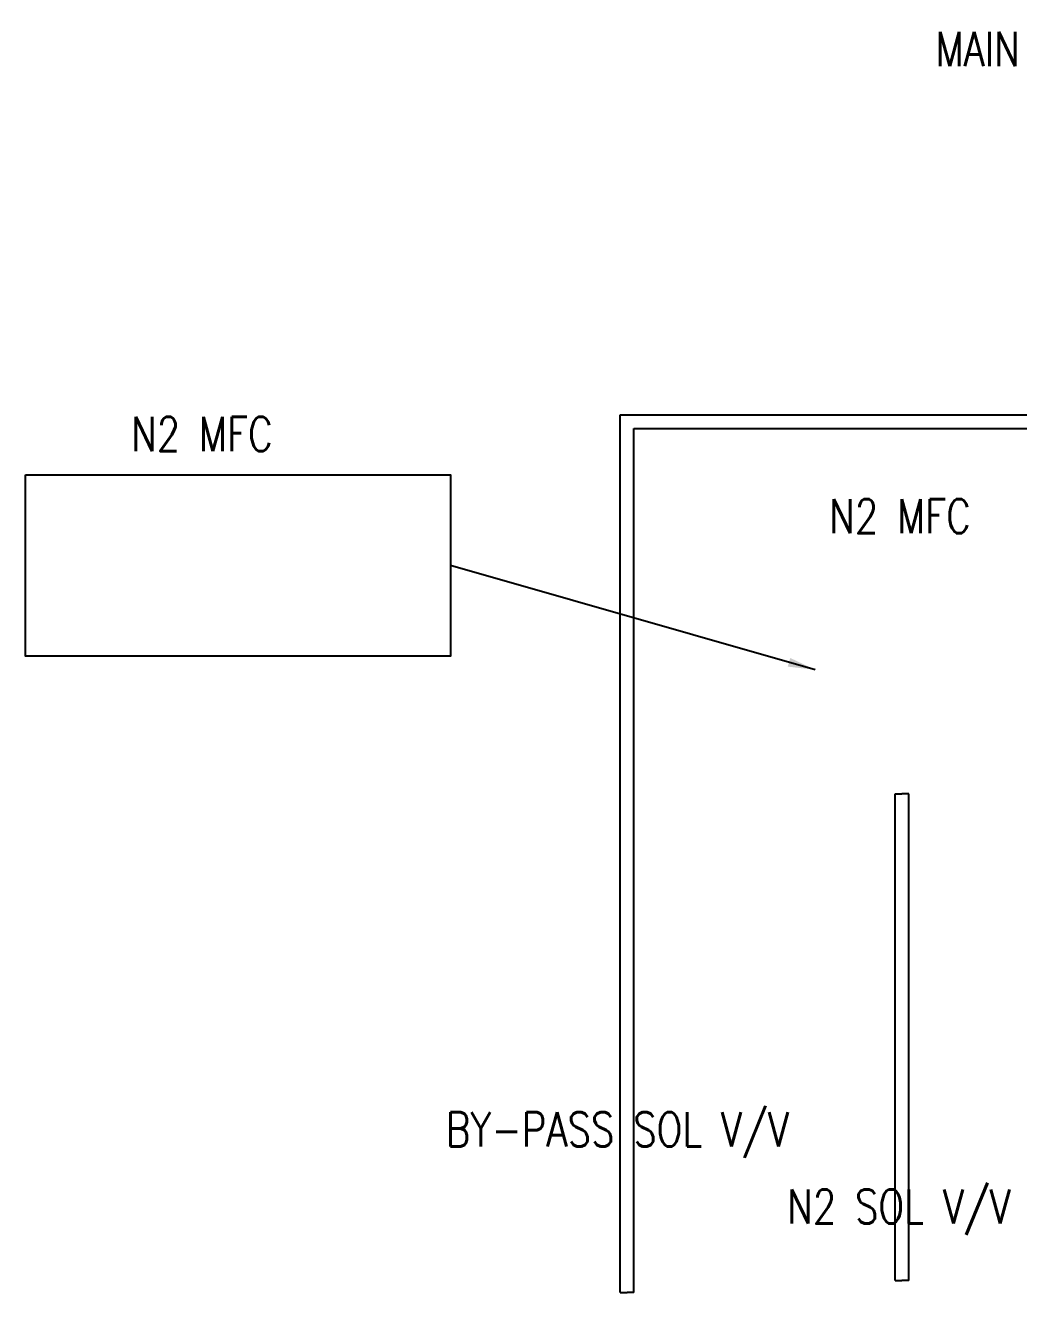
# Model space of a CAD drawing. Header units: millimetres. Extents: x 1152 to 6701, y 651 to 3284.
# Drawn here: x 4545 to 5127, y 2158 to 2900 of the extents above; entities that cross this region are included whole.
import ezdxf
from ezdxf.enums import TextEntityAlignment as Align

# ---------------------------------------------------------------- set-up
doc = ezdxf.new("R2010")
doc.units = ezdxf.units.MM
doc.layers.add('10 실선', color=40, linetype='Continuous', lineweight=25)
doc.styles.add('MRHANS', font='romans.shx', dxfattribs={"width": 0.8, "bigfont": 'whgdtxt.shx'})
doc.dimstyles.new('T8', dxfattribs={"dimscale": 8, "dimtxt": 2.5, "dimasz": 2, "dimexe": 0.5, "dimexo": 1, "dimgap": 1.25, "dimtad": 1, "dimdec": 1, "dimdsep": 46, "dimtxsty": 'MRHANS', "dimcen": -2, "dimclrd": 3, "dimclre": 3, "dimclrt": 7, "dimadec": 0, "dimazin": 0, "dimtfac": 1, "dimtdec": 1, "dimtix": 1, "dimtmove": 2, "dimatfit": 3, "dimfxl": 0, "dimtolj": 1, "dimarcsym": 0})

msp = doc.modelspace()

# ---------------------------------------------------------------- linework, layer by layer
at = {"layer": '10 실선', "ltscale": 5}
for p, q in [((4893.77, 2157.89), (4893.77, 2671.71)), ((4893.77, 2671.71), (5259.5, 2671.71)), ((4901.77, 2157.89), (4901.77, 2663.71)), ((4901.77, 2663.71), (5251.5, 2663.71)), ((5054.61, 2165.06), (5054.61, 2449.91)), ((5054.61, 2449.91), (5058.61, 2449.91)), ((5062.61, 2449.91), (5058.61, 2449.91)), ((5062.61, 2165.06), (5062.61, 2449.91)), ((5054.61, 2165.06), (5058.61, 2165.06)), ((5062.61, 2165.06), (5058.61, 2165.06)), ((4893.77, 2157.89), (4897.77, 2157.89)), ((4901.77, 2157.89), (4897.77, 2157.89))]:
    msp.add_line(p, q, dxfattribs=at)
msp.add_lwpolyline([(4545.42, 2636.59), (4794.44, 2636.59), (4794.44, 2530.41), (4545.42, 2530.41)], close=True, dxfattribs=at)

# ---------------------------------------------------------------- texts
at = {"style": 'MRHANS', "width": 0.8}
for s, p in [('MAIN AUTO CONTROL MOTOR V/V', (5255.97, 2875.89)), ('N2 MFC', (4648.76, 2650.47)), ('N2 MFC', (5057.47, 2602.44)), ('BY-PASS SOL V/V', (4892.03, 2243.48)), ('N2 SOL V/V', (5056.88, 2198.36))]:
    msp.add_text(s, height=20, dxfattribs=at).set_placement(p, align=Align.CENTER)

# ---------------------------------------------------------------- leaders
at = {"layer": '10 실선', "ltscale": 5}
msp.add_leader([(5007.92, 2522.47), (4794.44, 2583.5)], dimstyle='T8', dxfattribs=at)

doc.saveas('drawing.dxf')
